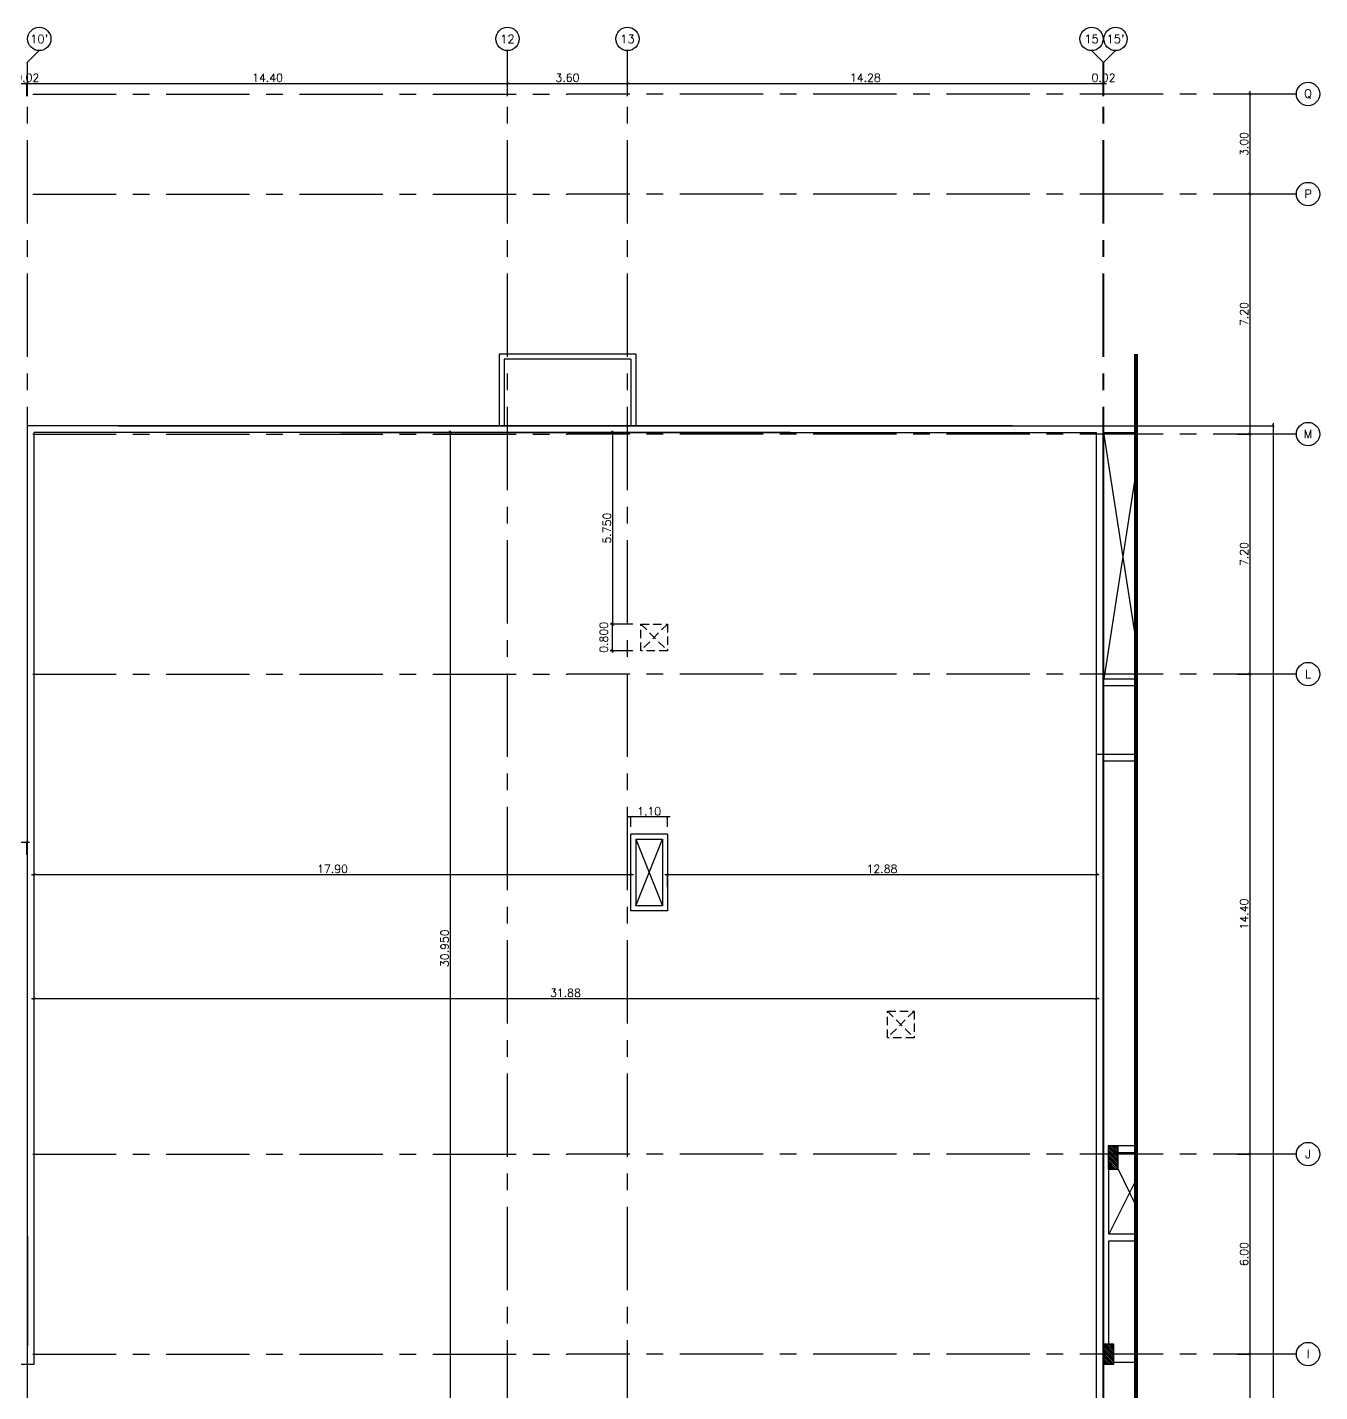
# Model space of a CAD drawing. Extents: x 88808 to 89103, y 39918 to 40001.
# Drawn here: x 88860.76 to 88899.54, y 39958.57 to 39999.5 of the extents above; entities that cross this region are included whole.
import ezdxf
from ezdxf.enums import TextEntityAlignment as Align

# ---------------------------------------------------------------- set-up
doc = ezdxf.new("R2010")
doc.units = 0
doc.header["$MEASUREMENT"] = 0
doc.header["$PDMODE"] = 34
for name, pattern in [('CENTER2', [1.125, 0.75, -0.125, 0.125, -0.125]), ('CENTERX2', [4, 2.5, -0.5, 0.5, -0.5]), ('HIDDEN', [0.375, 0.25, -0.125])]:
    doc.linetypes.add(name, pattern=pattern)
doc.layers.get('0').update_dxf_attribs({"linetype": 'CONTINUOUS'})
doc.layers.get('DEFPOINTS').update_dxf_attribs({"linetype": 'CONTINUOUS'})
for name, color, linetype in [('AX', 6, 'CONTINUOUS'), ('AX-CR', 2, 'CONTINUOUS'), ('AX-DIM', 4, 'CONTINUOUS'), ('AX-TXT', 2, 'CONTINUOUS'), ('AXES', 11, 'CENTERX2'), ('COL', 6, 'CONTINUOUS'), ('EJ', 9, 'CONTINUOUS'), ('ELEV', 2, 'CONTINUOUS'), ('HAT', 8, 'CONTINUOUS'), ('PROJ-L', 3, 'CONTINUOUS'), ('ROOF', 2, 'CONTINUOUS'), ('SHAFT', 4, 'CONTINUOUS'), ('WALL', 2, 'CONTINUOUS')]:
    doc.layers.add(name, color=color, linetype=linetype)
doc.styles.add('ROMANS', font='ROMANS.shx')
doc.dimstyles.new('DIM-OUT', dxfattribs={"dimscale": 0, "dimtxt": 0.24, "dimasz": 0.08, "dimexe": 0.02, "dimexo": 0.02, "dimgap": 0.05, "dimtad": 1, "dimzin": 0, "dimdsep": 46, "dimtxsty": 'ROMANS', "dimblk1": 'ARCHTICK', "dimblk2": 'ARCHTICK', "dimsah": 1, "dimcen": 0.01, "dimdle": 0.08, "dimclrd": 4, "dimclre": 4, "dimclrt": 2, "dimadec": 0, "dimazin": 0, "dimtp": 2, "dimtm": 2, "dimtfac": 0.114286, "dimtix": 1, "dimtmove": 2, "dimatfit": 3, "dimldrblk": 'ARCHTICK', "dimfxl": 0, "dimtolj": 1, "dimtzin": 0, "dimarcsym": 0})
doc.dimstyles.new('STANDARD in', dxfattribs={"dimtxt": 0.24, "dimasz": 0.1, "dimexe": 0.07, "dimexo": 0.07, "dimgap": 0.05, "dimtad": 1, "dimdec": 3, "dimzin": 0, "dimdsep": 46, "dimtxsty": 'ROMANS', "dimblk": 'ARCHTICK', "dimcen": 0.05, "dimdle": 0.05, "dimclrd": 4, "dimclre": 4, "dimclrt": 2, "dimadec": 0, "dimazin": 0, "dimtfac": 1, "dimtdec": 3, "dimtmove": 2, "dimatfit": 3, "dimfxl": 0, "dimtolj": 1, "dimtzin": 0, "dimarcsym": 0})

# ---------------------------------------------------------------- blocks, each defined once
blk = doc.blocks.new('AXU')
at = {"layer": 'AX-CR'}
blk.add_circle((0, 350), 350, dxfattribs=at)
at = {"layer": 'AX-TXT', "style": 'ROMANS'}
blk.add_attdef('AX', text='', height=250, dxfattribs=at).set_placement((0, 350), align=Align.MIDDLE)
blk = doc.blocks.new('_ARCHTICK')
at = {"color": 0, "linetype": 'ByBlock', "const_width": 0.15}
blk.add_lwpolyline([(-0.5, -0.5), (0.5, 0.5)], dxfattribs=at)
blk = doc.blocks.new('*D8')
at = {"layer": 'AX-DIM', "color": 4, "lineweight": -2}
for p, q in [((88878.69, 39997.817), (88893.126, 39997.817)), ((88878.77, 39997.437), (88878.77, 39997.837)), ((88893.046, 39997.437), (88893.046, 39997.837))]:
    blk.add_line(p, q, dxfattribs=at)
at = {"layer": 'DEFPOINTS', "color": 0}
for p in [(88893.046, 39997.817), (88878.77, 39997.417), (88893.046, 39997.417)]:
    blk.add_point(p, dxfattribs=at)
at = {"layer": 'AX-DIM', "color": 4, "lineweight": -2, "xscale": 0.08, "yscale": 0.08, "zscale": 0.08, "rotation": 180}
blk.add_blockref('_ARCHTICK', (88878.77, 39997.817), dxfattribs=at)
at = {"layer": 'AX-DIM', "color": 4, "lineweight": -2, "xscale": 0.08, "yscale": 0.08, "zscale": 0.08}
blk.add_blockref('_ARCHTICK', (88893.046, 39997.817), dxfattribs=at)
at = {"layer": 'AX-DIM', "color": 2, "insert": (88885.908, 39997.987), "char_height": 0.24, "attachment_point": 5, "style": 'ROMANS'}
blk.add_mtext('\\A1;14.28', dxfattribs=at)
blk = doc.blocks.new('*D9')
at = {"layer": 'AX-DIM', "color": 4, "lineweight": -2}
for p, q in [((88893.046, 39997.817), (88892.966, 39997.817)), ((88893.046, 39997.437), (88893.046, 39997.837)), ((88893.046, 39997.817), (88893.066, 39997.817)), ((88893.066, 39997.437), (88893.066, 39997.837)), ((88893.066, 39997.817), (88893.146, 39997.817))]:
    blk.add_line(p, q, dxfattribs=at)
at = {"layer": 'DEFPOINTS', "color": 0}
for p in [(88893.066, 39997.817), (88893.046, 39997.417), (88893.066, 39997.417)]:
    blk.add_point(p, dxfattribs=at)
at = {"layer": 'AX-DIM', "color": 4, "lineweight": -2, "xscale": 0.08, "yscale": 0.08, "zscale": 0.08}
blk.add_blockref('_ARCHTICK', (88893.046, 39997.817), dxfattribs=at)
at = {"layer": 'AX-DIM', "color": 4, "lineweight": -2, "xscale": 0.08, "yscale": 0.08, "zscale": 0.08, "rotation": 180}
blk.add_blockref('_ARCHTICK', (88893.066, 39997.817), dxfattribs=at)
at = {"layer": 'AX-DIM', "color": 2, "insert": (88893.056, 39997.987), "char_height": 0.24, "attachment_point": 5, "style": 'ROMANS'}
blk.add_mtext('\\A1;0.02', dxfattribs=at)
blk = doc.blocks.new('*D10')
at = {"layer": 'AX-DIM', "color": 4, "lineweight": -2}
for p, q in [((88892.92, 39987.55), (88898.163, 39987.55)), ((88898.143, 39987.63), (88898.143, 39928.15)), ((88892.92, 39928.23), (88898.163, 39928.23))]:
    blk.add_line(p, q, dxfattribs=at)
at = {"layer": 'DEFPOINTS', "color": 0}
for p in [(88892.9, 39987.55), (88892.9, 39928.23), (88898.143, 39928.23)]:
    blk.add_point(p, dxfattribs=at)
at = {"layer": 'AX-DIM', "color": 4, "lineweight": -2, "xscale": 0.08, "yscale": 0.08, "zscale": 0.08}
for p, rotation in [((88898.143, 39987.55), 90), ((88898.143, 39928.23), 270)]:
    blk.add_blockref('_ARCHTICK', p, dxfattribs=dict(at, rotation=rotation))
at = {"layer": 'AX-DIM', "color": 2, "insert": (88897.973, 39957.89), "char_height": 0.24, "attachment_point": 5, "rotation": 90, "style": 'ROMANS'}
blk.add_mtext('\\A1;59.32', dxfattribs=at)
blk = doc.blocks.new('*D11')
at = {"layer": 'AX-DIM', "color": 4, "lineweight": -2}
for p, q in [((88897.063, 39965.7), (88897.463, 39965.7)), ((88897.443, 39965.78), (88897.443, 39959.62)), ((88897.063, 39959.7), (88897.463, 39959.7))]:
    blk.add_line(p, q, dxfattribs=at)
at = {"layer": 'DEFPOINTS', "color": 0}
for p in [(88897.043, 39965.7), (88897.043, 39959.7), (88897.443, 39959.7)]:
    blk.add_point(p, dxfattribs=at)
at = {"layer": 'AX-DIM', "color": 4, "lineweight": -2, "xscale": 0.08, "yscale": 0.08, "zscale": 0.08}
for p, rotation in [((88897.443, 39965.7), 90), ((88897.443, 39959.7), 270)]:
    blk.add_blockref('_ARCHTICK', p, dxfattribs=dict(at, rotation=rotation))
at = {"layer": 'AX-DIM', "color": 2, "insert": (88897.273, 39962.7), "char_height": 0.24, "attachment_point": 5, "rotation": 90, "style": 'ROMANS'}
blk.add_mtext('\\A1;6.00', dxfattribs=at)
blk = doc.blocks.new('*D18')
at = {"layer": 'AX-DIM', "color": 4, "lineweight": -2}
for p, q in [((88897.063, 39959.7), (88897.463, 39959.7)), ((88897.443, 39959.78), (88897.443, 39956.02)), ((88897.063, 39956.1), (88897.463, 39956.1))]:
    blk.add_line(p, q, dxfattribs=at)
at = {"layer": 'DEFPOINTS', "color": 0}
for p in [(88897.043, 39959.7), (88897.043, 39956.1), (88897.443, 39956.1)]:
    blk.add_point(p, dxfattribs=at)
at = {"layer": 'AX-DIM', "color": 4, "lineweight": -2, "xscale": 0.08, "yscale": 0.08, "zscale": 0.08}
for p, rotation in [((88897.443, 39959.7), 90), ((88897.443, 39956.1), 270)]:
    blk.add_blockref('_ARCHTICK', p, dxfattribs=dict(at, rotation=rotation))
at = {"layer": 'AX-DIM', "color": 2, "insert": (88897.273, 39957.9), "char_height": 0.24, "attachment_point": 5, "rotation": 90, "style": 'ROMANS'}
blk.add_mtext('\\A1;3.60', dxfattribs=at)
blk = doc.blocks.new('AXR')
at = {"layer": 'AX-CR'}
blk.add_circle((350, 0), 350, dxfattribs=at)
at = {"layer": 'AX-TXT', "style": 'ROMANS'}
blk.add_attdef('AX', text='', height=250, dxfattribs=at).set_placement((350, 0), align=Align.MIDDLE)
blk = doc.blocks.new('*D20')
at = {"layer": 'AX-DIM', "color": 4, "lineweight": -2}
for p, q in [((88897.063, 39994.5), (88897.463, 39994.5)), ((88897.443, 39994.58), (88897.443, 39987.22)), ((88897.063, 39987.3), (88897.463, 39987.3))]:
    blk.add_line(p, q, dxfattribs=at)
at = {"layer": 'DEFPOINTS', "color": 0}
for p in [(88897.043, 39994.5), (88897.043, 39987.3), (88897.443, 39987.3)]:
    blk.add_point(p, dxfattribs=at)
at = {"layer": 'AX-DIM', "color": 4, "lineweight": -2, "xscale": 0.08, "yscale": 0.08, "zscale": 0.08}
for p, rotation in [((88897.443, 39994.5), 90), ((88897.443, 39987.3), 270)]:
    blk.add_blockref('_ARCHTICK', p, dxfattribs=dict(at, rotation=rotation))
at = {"layer": 'AX-DIM', "color": 2, "insert": (88897.273, 39990.9), "char_height": 0.24, "attachment_point": 5, "rotation": 90, "style": 'ROMANS'}
blk.add_mtext('\\A1;7.20', dxfattribs=at)
blk = doc.blocks.new('*D21')
at = {"layer": 'AX-DIM', "color": 4, "lineweight": -2}
for p, q in [((88897.443, 39980.18), (88897.443, 39965.62)), ((88897.063, 39980.1), (88897.463, 39980.1)), ((88897.063, 39965.7), (88897.463, 39965.7))]:
    blk.add_line(p, q, dxfattribs=at)
at = {"layer": 'DEFPOINTS', "color": 0}
for p in [(88897.043, 39980.1), (88897.043, 39965.7), (88897.443, 39965.7)]:
    blk.add_point(p, dxfattribs=at)
at = {"layer": 'AX-DIM', "color": 4, "lineweight": -2, "xscale": 0.08, "yscale": 0.08, "zscale": 0.08}
for p, rotation in [((88897.443, 39980.1), 90), ((88897.443, 39965.7), 270)]:
    blk.add_blockref('_ARCHTICK', p, dxfattribs=dict(at, rotation=rotation))
at = {"layer": 'AX-DIM', "color": 2, "insert": (88897.273, 39972.9), "char_height": 0.24, "attachment_point": 5, "rotation": 90, "style": 'ROMANS'}
blk.add_mtext('\\A1;14.40', dxfattribs=at)
blk = doc.blocks.new('*D22')
at = {"layer": 'AX-DIM', "color": 4, "lineweight": -2}
for p, q in [((88897.063, 39987.3), (88897.463, 39987.3)), ((88897.443, 39987.38), (88897.443, 39980.02)), ((88897.063, 39980.1), (88897.463, 39980.1))]:
    blk.add_line(p, q, dxfattribs=at)
at = {"layer": 'DEFPOINTS', "color": 0}
for p in [(88897.043, 39987.3), (88897.043, 39980.1), (88897.443, 39980.1)]:
    blk.add_point(p, dxfattribs=at)
at = {"layer": 'AX-DIM', "color": 4, "lineweight": -2, "xscale": 0.08, "yscale": 0.08, "zscale": 0.08}
for p, rotation in [((88897.443, 39987.3), 90), ((88897.443, 39980.1), 270)]:
    blk.add_blockref('_ARCHTICK', p, dxfattribs=dict(at, rotation=rotation))
at = {"layer": 'AX-DIM', "color": 2, "insert": (88897.273, 39983.7), "char_height": 0.24, "attachment_point": 5, "rotation": 90, "style": 'ROMANS'}
blk.add_mtext('\\A1;7.20', dxfattribs=at)
blk = doc.blocks.new('*D23')
at = {"layer": 'AX-DIM', "color": 4, "lineweight": -2}
for p, q in [((88897.063, 39997.5), (88897.463, 39997.5)), ((88897.443, 39997.58), (88897.443, 39994.42)), ((88897.063, 39994.5), (88897.463, 39994.5))]:
    blk.add_line(p, q, dxfattribs=at)
at = {"layer": 'DEFPOINTS', "color": 0}
for p in [(88897.043, 39997.5), (88897.043, 39994.5), (88897.443, 39994.5)]:
    blk.add_point(p, dxfattribs=at)
at = {"layer": 'AX-DIM', "color": 4, "lineweight": -2, "xscale": 0.08, "yscale": 0.08, "zscale": 0.08}
for p, rotation in [((88897.443, 39997.5), 90), ((88897.443, 39994.5), 270)]:
    blk.add_blockref('_ARCHTICK', p, dxfattribs=dict(at, rotation=rotation))
at = {"layer": 'AX-DIM', "color": 2, "insert": (88897.273, 39996), "char_height": 0.24, "attachment_point": 5, "rotation": 90, "style": 'ROMANS'}
blk.add_mtext('\\A1;3.00', dxfattribs=at)
blk = doc.blocks.new('*D41')
at = {"layer": 'AX-DIM', "color": 4, "lineweight": -2}
for p, q in [((88851.07, 39997.817), (88860.83, 39997.817)), ((88851.15, 39997.437), (88851.15, 39997.837)), ((88860.75, 39997.437), (88860.75, 39997.837))]:
    blk.add_line(p, q, dxfattribs=at)
at = {"layer": 'DEFPOINTS', "color": 0}
for p in [(88860.75, 39997.817), (88851.15, 39997.417), (88860.75, 39997.417)]:
    blk.add_point(p, dxfattribs=at)
at = {"layer": 'AX-DIM', "color": 4, "lineweight": -2, "xscale": 0.08, "yscale": 0.08, "zscale": 0.08, "rotation": 180}
blk.add_blockref('_ARCHTICK', (88851.15, 39997.817), dxfattribs=at)
at = {"layer": 'AX-DIM', "color": 4, "lineweight": -2, "xscale": 0.08, "yscale": 0.08, "zscale": 0.08}
blk.add_blockref('_ARCHTICK', (88860.75, 39997.817), dxfattribs=at)
at = {"layer": 'AX-DIM', "color": 2, "insert": (88855.95, 39997.987), "char_height": 0.24, "attachment_point": 5, "style": 'ROMANS'}
blk.add_mtext('\\A1;9.60', dxfattribs=at)
blk = doc.blocks.new('*D28')
at = {"layer": 'AX-DIM', "color": 4, "lineweight": -2}
for p, q in [((88860.69, 39997.817), (88875.25, 39997.817)), ((88860.77, 39997.437), (88860.77, 39997.837)), ((88875.17, 39997.437), (88875.17, 39997.837))]:
    blk.add_line(p, q, dxfattribs=at)
at = {"layer": 'DEFPOINTS', "color": 0}
for p in [(88875.17, 39997.817), (88860.77, 39997.417), (88875.17, 39997.417)]:
    blk.add_point(p, dxfattribs=at)
at = {"layer": 'AX-DIM', "color": 4, "lineweight": -2, "xscale": 0.08, "yscale": 0.08, "zscale": 0.08, "rotation": 180}
blk.add_blockref('_ARCHTICK', (88860.77, 39997.817), dxfattribs=at)
at = {"layer": 'AX-DIM', "color": 4, "lineweight": -2, "xscale": 0.08, "yscale": 0.08, "zscale": 0.08}
blk.add_blockref('_ARCHTICK', (88875.17, 39997.817), dxfattribs=at)
at = {"layer": 'AX-DIM', "color": 2, "insert": (88867.97, 39997.987), "char_height": 0.24, "attachment_point": 5, "style": 'ROMANS'}
blk.add_mtext('\\A1;14.40', dxfattribs=at)
blk = doc.blocks.new('*D29')
at = {"layer": 'AX-DIM', "color": 4, "lineweight": -2}
for p, q in [((88860.75, 39997.818), (88860.67, 39997.818)), ((88860.75, 39997.438), (88860.75, 39997.838)), ((88860.75, 39997.818), (88860.77, 39997.818)), ((88860.77, 39997.438), (88860.77, 39997.838)), ((88860.77, 39997.818), (88860.85, 39997.818))]:
    blk.add_line(p, q, dxfattribs=at)
at = {"layer": 'DEFPOINTS', "color": 0}
for p in [(88860.77, 39997.818), (88860.75, 39997.418), (88860.77, 39997.418)]:
    blk.add_point(p, dxfattribs=at)
at = {"layer": 'AX-DIM', "color": 4, "lineweight": -2, "xscale": 0.08, "yscale": 0.08, "zscale": 0.08}
blk.add_blockref('_ARCHTICK', (88860.75, 39997.818), dxfattribs=at)
at = {"layer": 'AX-DIM', "color": 4, "lineweight": -2, "xscale": 0.08, "yscale": 0.08, "zscale": 0.08, "rotation": 180}
blk.add_blockref('_ARCHTICK', (88860.77, 39997.818), dxfattribs=at)
at = {"layer": 'AX-DIM', "color": 2, "insert": (88860.76, 39997.988), "char_height": 0.24, "attachment_point": 5, "style": 'ROMANS'}
blk.add_mtext('\\A1;0.02', dxfattribs=at)
blk = doc.blocks.new('*D30')
at = {"layer": 'AX-DIM', "color": 4, "lineweight": -2}
for p, q in [((88875.09, 39997.817), (88878.85, 39997.817)), ((88875.17, 39997.437), (88875.17, 39997.837)), ((88878.77, 39997.437), (88878.77, 39997.837))]:
    blk.add_line(p, q, dxfattribs=at)
at = {"layer": 'DEFPOINTS', "color": 0}
for p in [(88878.77, 39997.817), (88875.17, 39997.417), (88878.77, 39997.417)]:
    blk.add_point(p, dxfattribs=at)
at = {"layer": 'AX-DIM', "color": 4, "lineweight": -2, "xscale": 0.08, "yscale": 0.08, "zscale": 0.08, "rotation": 180}
blk.add_blockref('_ARCHTICK', (88875.17, 39997.817), dxfattribs=at)
at = {"layer": 'AX-DIM', "color": 4, "lineweight": -2, "xscale": 0.08, "yscale": 0.08, "zscale": 0.08}
blk.add_blockref('_ARCHTICK', (88878.77, 39997.817), dxfattribs=at)
at = {"layer": 'AX-DIM', "color": 2, "insert": (88876.97, 39997.987), "char_height": 0.24, "attachment_point": 5, "style": 'ROMANS'}
blk.add_mtext('\\A1;3.60', dxfattribs=at)
blk = doc.blocks.new('*D63')
at = {"layer": 'AX-DIM', "color": 4, "lineweight": -2}
for p, q in [((88851.07, 39975.058), (88860.83, 39975.058)), ((88851.15, 39974.678), (88851.15, 39975.078)), ((88860.75, 39974.678), (88860.75, 39975.078))]:
    blk.add_line(p, q, dxfattribs=at)
at = {"layer": 'DEFPOINTS', "color": 0}
for p in [(88860.75, 39975.058), (88851.15, 39974.658), (88860.75, 39974.658)]:
    blk.add_point(p, dxfattribs=at)
at = {"layer": 'AX-DIM', "color": 4, "lineweight": -2, "xscale": 0.08, "yscale": 0.08, "zscale": 0.08, "rotation": 180}
blk.add_blockref('_ARCHTICK', (88851.15, 39975.058), dxfattribs=at)
at = {"layer": 'AX-DIM', "color": 4, "lineweight": -2, "xscale": 0.08, "yscale": 0.08, "zscale": 0.08}
blk.add_blockref('_ARCHTICK', (88860.75, 39975.058), dxfattribs=at)
at = {"layer": 'AX-DIM', "color": 2, "insert": (88855.95, 39975.228), "char_height": 0.24, "attachment_point": 5, "style": 'ROMANS'}
blk.add_mtext('\\A1;9.60', dxfattribs=at)
blk = doc.blocks.new('*D64')
at = {"layer": 'AX-DIM', "color": 4, "lineweight": -2}
for p, q in [((88860.89, 39970.363), (88892.926, 39970.363)), ((88860.97, 39969.983), (88860.97, 39970.383)), ((88892.846, 39969.983), (88892.846, 39970.383))]:
    blk.add_line(p, q, dxfattribs=at)
at = {"layer": 'DEFPOINTS', "color": 0}
for p in [(88892.846, 39970.363), (88860.97, 39969.963), (88892.846, 39969.963)]:
    blk.add_point(p, dxfattribs=at)
at = {"layer": 'AX-DIM', "color": 4, "lineweight": -2, "xscale": 0.08, "yscale": 0.08, "zscale": 0.08, "rotation": 180}
blk.add_blockref('_ARCHTICK', (88860.97, 39970.363), dxfattribs=at)
at = {"layer": 'AX-DIM', "color": 4, "lineweight": -2, "xscale": 0.08, "yscale": 0.08, "zscale": 0.08}
blk.add_blockref('_ARCHTICK', (88892.846, 39970.363), dxfattribs=at)
at = {"layer": 'AX-DIM', "color": 2, "insert": (88876.908, 39970.533), "char_height": 0.24, "attachment_point": 5, "style": 'ROMANS'}
blk.add_mtext('\\A1;31.88', dxfattribs=at)
blk = doc.blocks.new('*D80')
at = {"layer": 'AX-DIM', "color": 4, "linetype": 'Continuous', "lineweight": -2}
for p, q in [((88874.799, 39987.35), (88873.384, 39987.35)), ((88873.454, 39987.4), (88873.454, 39956.35)), ((88874.301, 39956.4), (88873.384, 39956.4))]:
    blk.add_line(p, q, dxfattribs=at)
at = {"layer": 'DEFPOINTS', "color": 0, "linetype": 'Continuous'}
for p in [(88874.869, 39987.35), (88873.454, 39956.4), (88874.371, 39956.4)]:
    blk.add_point(p, dxfattribs=at)
at = {"layer": 'AX-DIM', "color": 4, "linetype": 'Continuous', "lineweight": -2, "xscale": 0.1, "yscale": 0.1, "zscale": 0.1}
for p, rotation in [((88873.454, 39987.35), 90), ((88873.454, 39956.4), 270)]:
    blk.add_blockref('_ARCHTICK', p, dxfattribs=dict(at, rotation=rotation))
at = {"layer": 'AX-DIM', "color": 2, "linetype": 'Continuous', "insert": (88873.284, 39971.875), "char_height": 0.24, "attachment_point": 5, "rotation": 90, "style": 'ROMANS'}
blk.add_mtext('\\A1;30.950', dxfattribs=at)
blk = doc.blocks.new('*D419')
at = {"layer": 'AX-DIM', "color": 4, "lineweight": -2}
for p, q in [((88879.89, 39974.085), (88892.926, 39974.085)), ((88879.97, 39973.705), (88879.97, 39974.105)), ((88892.846, 39973.705), (88892.846, 39974.105))]:
    blk.add_line(p, q, dxfattribs=at)
at = {"layer": 'DEFPOINTS', "color": 0}
for p in [(88892.846, 39974.085), (88879.97, 39973.685), (88892.846, 39973.685)]:
    blk.add_point(p, dxfattribs=at)
at = {"layer": 'AX-DIM', "color": 4, "lineweight": -2, "xscale": 0.08, "yscale": 0.08, "zscale": 0.08, "rotation": 180}
blk.add_blockref('_ARCHTICK', (88879.97, 39974.085), dxfattribs=at)
at = {"layer": 'AX-DIM', "color": 4, "lineweight": -2, "xscale": 0.08, "yscale": 0.08, "zscale": 0.08}
blk.add_blockref('_ARCHTICK', (88892.846, 39974.085), dxfattribs=at)
at = {"layer": 'AX-DIM', "color": 2, "insert": (88886.408, 39974.255), "char_height": 0.24, "attachment_point": 5, "style": 'ROMANS'}
blk.add_mtext('\\A1;12.88', dxfattribs=at)
blk = doc.blocks.new('*D420')
at = {"layer": 'AX-DIM', "color": 4, "lineweight": -2}
for p, q in [((88860.89, 39974.085), (88878.95, 39974.085)), ((88860.97, 39973.705), (88860.97, 39974.105)), ((88878.87, 39973.705), (88878.87, 39974.105))]:
    blk.add_line(p, q, dxfattribs=at)
at = {"layer": 'DEFPOINTS', "color": 0}
for p in [(88878.87, 39974.085), (88860.97, 39973.685), (88878.87, 39973.685)]:
    blk.add_point(p, dxfattribs=at)
at = {"layer": 'AX-DIM', "color": 4, "lineweight": -2, "xscale": 0.08, "yscale": 0.08, "zscale": 0.08, "rotation": 180}
blk.add_blockref('_ARCHTICK', (88860.97, 39974.085), dxfattribs=at)
at = {"layer": 'AX-DIM', "color": 4, "lineweight": -2, "xscale": 0.08, "yscale": 0.08, "zscale": 0.08}
blk.add_blockref('_ARCHTICK', (88878.87, 39974.085), dxfattribs=at)
at = {"layer": 'AX-DIM', "color": 2, "insert": (88869.92, 39974.255), "char_height": 0.24, "attachment_point": 5, "style": 'ROMANS'}
blk.add_mtext('\\A1;17.90', dxfattribs=at)
blk = doc.blocks.new('*D421')
at = {"layer": 'AX-DIM', "color": 4, "lineweight": -2}
for p, q in [((88880.05, 39975.813), (88878.79, 39975.813)), ((88878.87, 39975.512), (88878.87, 39975.833)), ((88879.97, 39975.512), (88879.97, 39975.833))]:
    blk.add_line(p, q, dxfattribs=at)
at = {"layer": 'DEFPOINTS', "color": 0}
for p in [(88878.87, 39975.813), (88878.87, 39975.492), (88879.97, 39975.492)]:
    blk.add_point(p, dxfattribs=at)
at = {"layer": 'AX-DIM', "color": 4, "lineweight": -2, "xscale": 0.08, "yscale": 0.08, "zscale": 0.08, "rotation": 180}
blk.add_blockref('_ARCHTICK', (88878.87, 39975.813), dxfattribs=at)
at = {"layer": 'AX-DIM', "color": 4, "lineweight": -2, "xscale": 0.08, "yscale": 0.08, "zscale": 0.08}
blk.add_blockref('_ARCHTICK', (88879.97, 39975.813), dxfattribs=at)
at = {"layer": 'AX-DIM', "color": 2, "insert": (88879.42, 39975.983), "char_height": 0.24, "attachment_point": 5, "style": 'ROMANS'}
blk.add_mtext('\\A1;1.10', dxfattribs=at)
blk = doc.blocks.new('*D422')
at = {"layer": 'AX-DIM', "color": 4, "linetype": 'Continuous', "lineweight": -2}
for p, q in [((88878.994, 39987.35), (88878.255, 39987.35)), ((88878.325, 39987.4), (88878.325, 39981.55)), ((88878.901, 39981.6), (88878.255, 39981.6))]:
    blk.add_line(p, q, dxfattribs=at)
at = {"layer": 'DEFPOINTS', "color": 0, "linetype": 'Continuous'}
for p in [(88879.064, 39987.35), (88878.325, 39981.6), (88878.971, 39981.6)]:
    blk.add_point(p, dxfattribs=at)
at = {"layer": 'AX-DIM', "color": 4, "linetype": 'Continuous', "lineweight": -2, "xscale": 0.1, "yscale": 0.1, "zscale": 0.1}
for p, rotation in [((88878.325, 39987.35), 90), ((88878.325, 39981.6), 270)]:
    blk.add_blockref('_ARCHTICK', p, dxfattribs=dict(at, rotation=rotation))
at = {"layer": 'AX-DIM', "color": 2, "linetype": 'Continuous', "insert": (88878.155, 39984.475), "char_height": 0.24, "attachment_point": 5, "rotation": 90, "style": 'ROMANS'}
blk.add_mtext('\\A1;5.750', dxfattribs=at)
blk = doc.blocks.new('*D423')
at = {"layer": 'AX-DIM', "color": 4, "linetype": 'Continuous', "lineweight": -2}
for p, q in [((88878.935, 39981.6), (88878.255, 39981.6)), ((88878.325, 39980.75), (88878.325, 39981.65)), ((88878.935, 39980.8), (88878.255, 39980.8))]:
    blk.add_line(p, q, dxfattribs=at)
at = {"layer": 'DEFPOINTS', "color": 0, "linetype": 'Continuous'}
for p in [(88878.325, 39981.6), (88879.005, 39981.6), (88879.005, 39980.8)]:
    blk.add_point(p, dxfattribs=at)
at = {"layer": 'AX-DIM', "color": 4, "linetype": 'Continuous', "lineweight": -2, "xscale": 0.1, "yscale": 0.1, "zscale": 0.1}
for p, rotation in [((88878.325, 39981.6), 90), ((88878.325, 39980.8), 270)]:
    blk.add_blockref('_ARCHTICK', p, dxfattribs=dict(at, rotation=rotation))
at = {"layer": 'AX-DIM', "color": 2, "linetype": 'Continuous', "insert": (88878.06, 39981.2), "char_height": 0.24, "attachment_point": 5, "rotation": 90, "style": 'ROMANS'}
blk.add_mtext('\\A1;0.800', dxfattribs=at)

msp = doc.modelspace()

# ---------------------------------------------------------------- hatches: boundary and pattern name
at = {"layer": 'HAT'}
h = msp.add_hatch(dxfattribs=at)
h.set_pattern_fill('ANSI31', color=256, scale=300, style=0)
h.set_pattern_definition([(135, (89142.04644, 39890.188557), (0.0265165043, 0.0265165043), [])])
h.paths.add_polyline_path([(88893.1903, 39965.9496), (88893.4903, 39965.9496), (88893.4903, 39965.5996), (88893.1903, 39965.5996)])
h.paths.add_polyline_path([(88893.1903, 39965.5996), (88893.4903, 39965.5996), (88893.4903, 39965.2496), (88893.1903, 39965.2496)])
h = msp.add_hatch(dxfattribs=at)
h.set_pattern_fill('ANSI31', color=256, scale=300, style=0)
h.set_pattern_definition([(135, (89142.24217, 39904.688557), (0.0265165043, 0.0265165043), [])])
h.paths.add_polyline_path([(88893.066, 39959.9996), (88893.366, 39959.9996), (88893.366, 39959.6996), (88893.066, 39959.6996)])
h.paths.add_polyline_path([(88893.066, 39959.6996), (88893.366, 39959.6996), (88893.366, 39959.3996), (88893.066, 39959.3996)])

# ---------------------------------------------------------------- linework, layer by layer
at = {"layer": 'AXES'}
for p, q in [((88860.7703, 39998.4508), (88861.1203, 39998.8008)), ((88875.1703, 39921.6153), (88875.1703, 39998.8008)), ((88878.7703, 39921.6153), (88878.7703, 39998.8008)), ((88893.046, 39998.4508), (88892.696, 39998.8008)), ((88893.066, 39998.4508), (88893.416, 39998.8008)), ((88893.066, 39998.4508), (88893.416, 39998.8008)), ((88860.7703, 39921.6153), (88860.7703, 39998.4508)), ((88893.046, 39921.6153), (88893.046, 39998.4508)), ((88893.066, 39921.6153), (88893.066, 39998.4508)), ((88808.9303, 39997.4996), (88876.9703, 39997.4996)), ((88898.8428, 39997.4996), (88876.9703, 39997.4996)), ((88808.9303, 39994.4996), (88876.9703, 39994.4996)), ((88898.8428, 39994.4996), (88876.9703, 39994.4996)), ((88808.9303, 39987.2996), (88876.9703, 39987.2996)), ((88898.8428, 39987.2996), (88876.9703, 39987.2996)), ((88808.9303, 39980.0996), (88876.9703, 39980.0996)), ((88898.8428, 39980.0996), (88876.9703, 39980.0996)), ((88808.9303, 39965.6996), (88876.9703, 39965.6996)), ((88898.8428, 39965.6996), (88876.9703, 39965.6996)), ((88808.9303, 39959.6996), (88876.9703, 39959.6996)), ((88898.8428, 39959.6996), (88876.9703, 39959.6996))]:
    msp.add_line(p, q, dxfattribs=at)
at = {"layer": 'COL'}
for p, q in [((88894.0246, 39965.9496), (88893.4903, 39965.9496)), ((88893.4903, 39965.7496), (88894.0246, 39965.7496)), ((88894.0246, 39963.2996), (88893.216, 39963.2996)), ((88893.216, 39963.0996), (88894.0246, 39963.0996))]:
    msp.add_line(p, q, dxfattribs=at)
for points in [[(88893.1903, 39965.9496), (88893.1903, 39965.2496), (88893.4903, 39965.2496), (88893.4903, 39965.9496)], [(88893.066, 39959.9996), (88893.066, 39959.3996), (88893.366, 39959.3996), (88893.366, 39959.9996)]]:
    msp.add_lwpolyline(points, close=True, dxfattribs=at)
at = {"layer": 'EJ'}
for p, q in [((88860.7703, 39928.2296), (88860.7703, 39987.5496)), ((88860.7703, 39977.4996), (88860.7703, 39979.7496)), ((88860.7703, 39965.9496), (88860.7703, 39977.4996))]:
    msp.add_line(p, q, dxfattribs=at)
at = {"layer": 'EJ', "color": 8}
for p, q in [((88893.046, 39977.4996), (88893.046, 39979.7496)), ((88893.066, 39977.4996), (88893.066, 39979.7496)), ((88893.046, 39965.9496), (88893.046, 39977.4996)), ((88893.066, 39965.9496), (88893.066, 39977.4996)), ((88893.066, 39963.2996), (88893.066, 39965.9496)), ((88860.7703, 39959.9996), (88860.7703, 39965.2496)), ((88893.046, 39959.9996), (88893.046, 39965.2496)), ((88860.7703, 39963.2246), (88860.7703, 39959.9496)), ((88893.046, 39963.2246), (88893.046, 39959.9496)), ((88893.066, 39959.9996), (88893.066, 39963.0996))]:
    msp.add_line(p, q, dxfattribs=at)
at = {"layer": 'ELEV', "linetype": 'CENTER2', "const_width": 0.12}
msp.add_lwpolyline([(88894.0302, 39926.0796), (88894.0302, 39989.6996)], dxfattribs=at)
at = {"layer": 'PROJ-L', "linetype": 'Continuous'}
for p, q in [((88874.9203, 39989.6996), (88874.9203, 39987.5496)), ((88879.0203, 39989.6996), (88874.9203, 39989.6996)), ((88879.0203, 39989.6996), (88874.9203, 39989.6996)), ((88874.9203, 39989.6996), (88874.9203, 39987.5496)), ((88875.0703, 39989.5496), (88875.0703, 39987.5496)), ((88878.8703, 39989.5496), (88875.0703, 39989.5496)), ((88878.8703, 39989.5496), (88875.0703, 39989.5496)), ((88875.0703, 39989.5496), (88875.0703, 39987.5496)), ((88878.8703, 39989.5496), (88878.8703, 39987.5496)), ((88878.8703, 39989.5496), (88878.8703, 39987.5496)), ((88879.0203, 39989.6996), (88879.0203, 39987.5496)), ((88879.0203, 39989.6996), (88879.0203, 39987.5496))]:
    msp.add_line(p, q, dxfattribs=at)
at = {"layer": 'ROOF'}
for p, q in [((88890.3249, 39987.5496), (88860.7703, 39987.5496)), ((88860.7703, 39959.3996), (88860.7703, 39987.5496)), ((88863.4913, 39987.5496), (88894.0246, 39987.5496)), ((88893.046, 39928.4296), (88893.046, 39987.5496)), ((88893.066, 39979.9496), (88893.066, 39987.5496)), ((88883.6499, 39987.3496), (88860.9703, 39987.3496)), ((88860.9703, 39959.3996), (88860.9703, 39987.3496)), ((88870.1663, 39987.3496), (88892.846, 39987.3496)), ((88892.846, 39928.4296), (88892.846, 39987.3496)), ((88893.066, 39987.3496), (88894.0246, 39987.3496)), ((88894.0246, 39979.7496), (88893.046, 39979.7496)), ((88894.0246, 39979.9496), (88893.066, 39979.9496)), ((88892.846, 39977.6996), (88894.0246, 39977.6996)), ((88893.066, 39977.4996), (88894.0246, 39977.4996))]:
    msp.add_line(p, q, dxfattribs=at)
at = {"layer": 'ROOF', "linetype": 'Continuous'}
for p, q in [((88893.4903, 39965.2496), (88894.0246, 39964.1536)), ((88894.0246, 39964.9168), (88893.216, 39963.2996))]:
    msp.add_line(p, q, dxfattribs=at)
at = {"layer": 'SHAFT', "linetype": 'Continuous'}
for p, q in [((88894.0246, 39981.154), (88893.066, 39987.3496)), ((88894.0246, 39986.1451), (88893.066, 39979.9496))]:
    msp.add_line(p, q, dxfattribs=at)
at = {"layer": 'SHAFT', "linetype": 'HIDDEN'}
for p, q in [((88879.1703, 39981.5996), (88879.9703, 39980.7996)), ((88879.9703, 39981.5996), (88879.1703, 39980.7996)), ((88886.5703, 39969.9896), (88887.3703, 39969.1896)), ((88887.3703, 39969.9896), (88886.5703, 39969.1896))]:
    msp.add_line(p, q, dxfattribs=at)
at = {"layer": 'SHAFT'}
for p, q in [((88879.0203, 39973.1496), (88879.8203, 39975.1496)), ((88879.0203, 39975.1496), (88879.8203, 39973.1496))]:
    msp.add_line(p, q, dxfattribs=at)
at = {"layer": 'SHAFT', "linetype": 'HIDDEN'}
for points in [[(88879.1703, 39981.5996), (88879.9703, 39981.5996), (88879.9703, 39980.7996), (88879.1703, 39980.7996)], [(88886.5703, 39969.9896), (88887.3703, 39969.9896), (88887.3703, 39969.1896), (88886.5703, 39969.1896)]]:
    msp.add_lwpolyline(points, close=True, dxfattribs=at)
at = {"layer": 'WALL'}
for p, q in [((88879.9703, 39975.2996), (88878.8703, 39975.2996)), ((88878.8703, 39972.9996), (88878.8703, 39975.2996)), ((88879.9703, 39975.2996), (88879.9703, 39972.9996)), ((88879.0203, 39975.1496), (88879.0203, 39973.1496)), ((88879.0203, 39975.1496), (88879.8203, 39975.1496)), ((88879.8203, 39975.1496), (88879.8203, 39973.1496)), ((88879.9703, 39972.9996), (88878.8703, 39972.9996)), ((88879.8203, 39973.1496), (88879.0203, 39973.1496)), ((88893.216, 39963.2996), (88893.216, 39965.2496)), ((88893.216, 39959.9996), (88893.216, 39963.0996)), ((88894.0246, 39959.6996), (88893.366, 39959.6996)), ((88860.4503, 39959.3996), (88860.9703, 39959.3996)), ((88894.0246, 39959.4496), (88893.366, 39959.4496))]:
    msp.add_line(p, q, dxfattribs=at)

# ---------------------------------------------------------------- block references
at = {"layer": 'AX', "xscale": 0.001, "yscale": 0.001, "zscale": 0.001}
for p, values in [((88861.1203, 39998.8008), {'AX': "10'"}), ((88875.1703, 39998.8008), {'AX': '12'}), ((88875.1703, 39998.8008), {'AX': '12'}), ((88878.7703, 39998.8008), {'AX': '13'}), ((88878.7703, 39998.8008), {'AX': '13'})]:
    msp.add_blockref('AXU', p, dxfattribs=at).add_auto_attribs(values)
at = {"layer": 'AXES', "zscale": 0.001}
for name, p, xscale, yscale, values in [('AXU', (88875.1703, 39998.8008), 0.001, 0.001, {'AX': '12'}), ('AXU', (88875.1703, 39998.8008), 0.001, 0.001, {'AX': '12'}), ('AXU', (88878.7703, 39998.8008), 0.001, 0.001, {'AX': '13'}), ('AXU', (88878.7703, 39998.8008), 0.001, 0.001, {'AX': '13'}), ('AXU', (88892.696, 39998.8008), 0.001, 0.001, {'AX': '15'}), ('AXU', (88893.416, 39998.8008), 0.001, 0.001, {'AX': "15'"}), ('AXU', (88893.416, 39998.8008), 0.001000000003841706, 0.000999999996565748, {'AX': "15'"}), ('AXR', (88898.8428, 39997.4996), 0.001, 0.001, {'AX': 'Q'}), ('AXR', (88898.8428, 39994.4996), 0.001, 0.001, {'AX': 'P'}), ('AXR', (88898.8428, 39987.2996), 0.001, 0.001, {'AX': 'M'}), ('AXR', (88898.8428, 39980.0996), 0.001, 0.001, {'AX': 'L'}), ('AXR', (88898.8428, 39965.6996), 0.001, 0.001, {'AX': 'J'}), ('AXR', (88898.8428, 39959.6996), 0.001, 0.001, {'AX': 'I'})]:
    msp.add_blockref(name, p, dxfattribs=dict(at, xscale=xscale, yscale=yscale)).add_auto_attribs(values)

# ---------------------------------------------------------------- dimensions: what is measured, and where the dimension line sits
at = {"layer": 'AX-DIM'}
for base, p1, p2, picture, middle in [((88860.7503, 39997.8171), (88851.1503, 39997.4171), (88860.7503, 39997.4171), '*D41', (88855.9503, 39997.9871)), ((88860.7703, 39997.8177), (88860.7503, 39997.4177), (88860.7703, 39997.4177), '*D29', (88860.7603, 39997.9877)), ((88875.1703, 39997.8171), (88860.7703, 39997.4171), (88875.1703, 39997.4171), '*D28', (88867.9703, 39997.9871)), ((88878.7703, 39997.8171), (88875.1703, 39997.4171), (88878.7703, 39997.4171), '*D30', (88876.9703, 39997.9871)), ((88893.046, 39997.8171), (88878.7703, 39997.4171), (88893.046, 39997.4171), '*D8', (88885.9081, 39997.9871)), ((88893.066, 39997.8171), (88893.046, 39997.4171), (88893.066, 39997.4171), '*D9', (88893.056, 39997.9871)), ((88878.8703, 39975.8132), (88879.9703, 39975.4924), (88878.8703, 39975.4924), '*D421', (88879.4203, 39975.9832)), ((88860.7503, 39975.0576), (88851.1503, 39974.6576), (88860.7503, 39974.6576), '*D63', (88855.9503, 39975.2276)), ((88878.8703, 39974.0846), (88860.9703, 39973.6846), (88878.8703, 39973.6846), '*D420', (88869.9203, 39974.2546)), ((88892.846, 39974.0846), (88879.9703, 39973.6846), (88892.846, 39973.6846), '*D419', (88886.4081, 39974.2546)), ((88892.846, 39970.363), (88860.9703, 39969.963), (88892.846, 39969.963), '*D64', (88876.9081, 39970.533))]:
    dim = msp.add_linear_dim(base=base, p1=p1, p2=p2, dimstyle='DIM-OUT', override={"dimscale": 1}, dxfattribs=at)
    dim.commit()
    dim.dimension.update_dxf_attribs({"geometry": picture, "text_midpoint": middle})
for base, p1, p2, picture, middle in [((88897.4428, 39994.4996), (88897.0428, 39997.4996), (88897.0428, 39994.4996), '*D23', (88897.2728, 39995.9996)), ((88897.4428, 39987.2996), (88897.0428, 39994.4996), (88897.0428, 39987.2996), '*D20', (88897.2728, 39990.8996)), ((88898.1428, 39928.2296), (88892.8999, 39987.5496), (88892.8999, 39928.2296), '*D10', (88897.9728, 39957.8896)), ((88897.4428, 39980.0996), (88897.0428, 39987.2996), (88897.0428, 39980.0996), '*D22', (88897.2728, 39983.6996)), ((88897.4428, 39965.6996), (88897.0428, 39980.0996), (88897.0428, 39965.6996), '*D21', (88897.2728, 39972.8996)), ((88897.4428, 39959.6996), (88897.0428, 39965.6996), (88897.0428, 39959.6996), '*D11', (88897.2728, 39962.6996)), ((88897.4428, 39956.0996), (88897.0428, 39959.6996), (88897.0428, 39956.0996), '*D18', (88897.2728, 39957.8996))]:
    dim = msp.add_linear_dim(base=base, p1=p1, p2=p2, angle=270, dimstyle='DIM-OUT', override={"dimscale": 1}, dxfattribs=at)
    dim.commit()
    dim.dimension.update_dxf_attribs({"geometry": picture, "text_midpoint": middle})
at = {"layer": 'AX-DIM', "linetype": 'Continuous'}
for base, p1, p2, picture, middle in [((88873.4539, 39956.3996), (88874.8694, 39987.3496), (88874.3714, 39956.3996), '*D80', (88873.2839, 39971.8746)), ((88878.3247, 39981.5996), (88879.0637, 39987.3496), (88878.9712, 39981.5996), '*D422', (88878.1547, 39984.4746)), ((88878.325, 39981.5996), (88879.0048, 39980.7996), (88879.0048, 39981.5996), '*D423', (88878.06, 39981.1996))]:
    dim = msp.add_linear_dim(base=base, p1=p1, p2=p2, angle=90, dimstyle='STANDARD in', dxfattribs=at)
    dim.commit()
    dim.dimension.update_dxf_attribs({"geometry": picture, "text_midpoint": middle})

doc.saveas('drawing.dxf')
